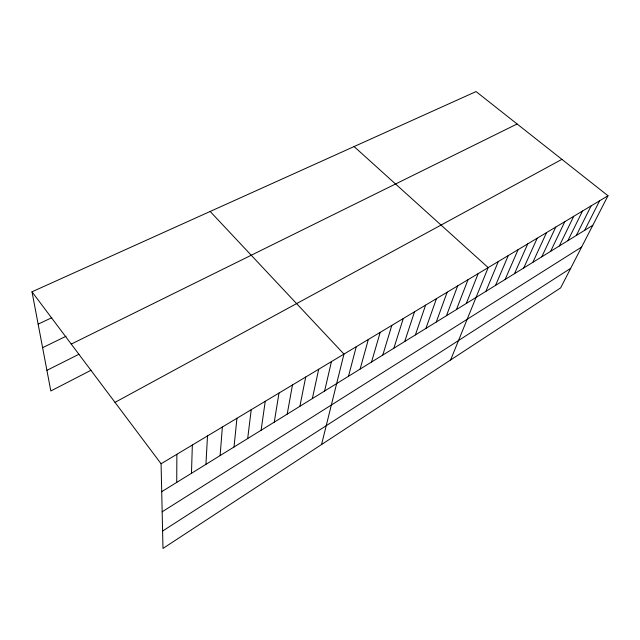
<?xml version="1.0" encoding="UTF-8"?>
<svg xmlns="http://www.w3.org/2000/svg" width="640" height="640" viewBox="0 0 640 640"><rect width="100%" height="100%" fill="white"/><g stroke="black" fill="none" stroke-linecap="round" stroke-linejoin="round"><path stroke-width="0.96" d="M176.736 482.4L176.872 454.288M191.472 473.296L192.344 445.008M205.928 464.36L207.504 435.92M220.112 455.592L222.368 427.008M234.032 446.992L236.936 418.272M247.688 438.552L251.224 409.704M261.104 430.264L265.24 401.296M274.264 422.128L278.984 393.056M287.192 414.136L292.472 384.968M299.888 406.296L305.704 377.032M312.36 398.584L318.696 369.24M324.616 391.016L331.44 361.592M321.552 444.528L343.96 354.088L210.168 211.464M348.488 376.264L356.256 346.72M360.12 369.072L368.328 339.48M371.552 362.008L380.184 332.368M382.792 355.064L391.84 325.376M393.848 348.232L403.288 318.512M404.712 341.512L414.536 311.76M415.408 334.904L425.6 305.136M425.92 328.408L436.472 298.616M436.272 322.016L447.16 292.2M446.456 315.72L457.672 285.896M456.472 309.528L468.008 279.704M466.336 303.432L478.176 273.6M450.608 359.976L488.176 267.608L354.096 146.568M485.888 291.352L498.312 261.528M495.576 285.36L508.28 255.552M505.112 279.472L518.088 249.672M514.504 273.664L527.736 243.88M523.744 267.96L537.224 238.192M532.84 262.336L546.568 232.592M541.808 256.792L555.76 227.08M550.632 251.344L564.808 221.648M559.328 245.968L573.72 216.312M567.888 240.672L582.488 211.048M576.328 235.464L591.12 205.872M584.64 230.328L599.624 200.776M608 195.752L560.64 287.88L162.984 548.432L161.08 463.76L32 291.8L476.056 91.568L608 195.752L161.08 463.76M162.592 531.048L570.704 268.304M162.16 511.808L581.632 247.048M161.704 491.688L592.832 225.264M115 402.368L561.896 159.352M91.032 370.24L50.832 390.976L32 291.8M46.912 370.344L78.912 354.28M71.248 344.088L517.112 123.984M42.608 347.672L66.048 336.256M38.144 324.144L51.784 317.712"/></g></svg>
